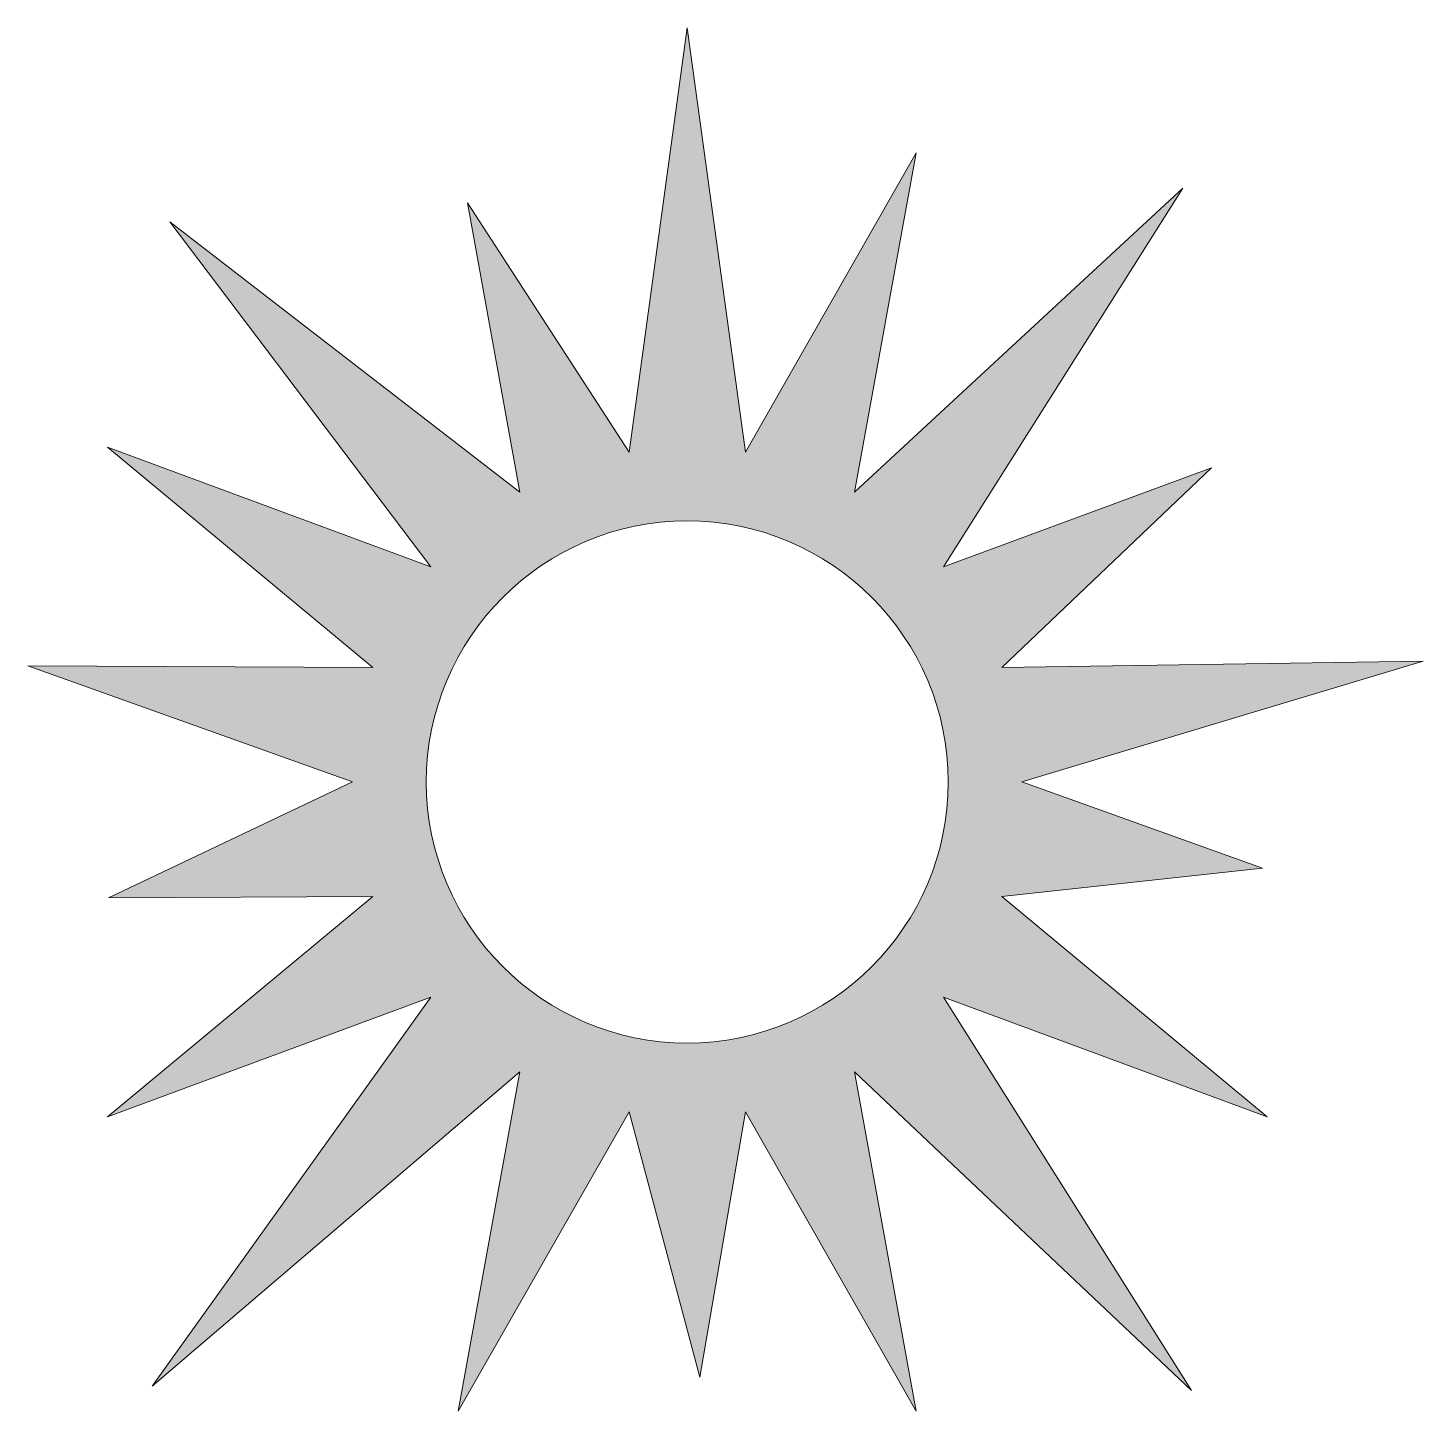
# Model space of a CAD drawing. Header units: inches. Extents: x 0 to 102, y 0 to 101.
import ezdxf

# ---------------------------------------------------------------- set-up
doc = ezdxf.new("R2010")
doc.units = ezdxf.units.IN
doc.header["$MEASUREMENT"] = 0
doc.layers.add('Layer 1', color=7, linetype='Continuous')

msp = doc.modelspace()

# ---------------------------------------------------------------- hatches: boundary and pattern name
at = {"layer": 'Layer 1', "true_color": 0xf6df32}
h = msp.add_hatch(color=2, dxfattribs=at)
h.dxf.hatch_style = 2
h.paths.add_polyline_path([(70.92, 54.15), (86.18, 68.69), (66.68, 61.48), (84.11, 89.06), (60.2, 66.92), (64.69, 91.62), (52.25, 69.82), (48.01, 100.72), (43.78, 69.82), (32, 87.98), (35.82, 66.92), (10.33, 86.61), (29.34, 61.48), (5.79, 70.19), (25.11, 54.15), (0, 54.28), (23.64, 45.81), (5.88, 37.38), (25.11, 37.48), (5.79, 21.43), (29.34, 30.14), (9.05, 1.81), (35.82, 24.7), (31.34, 0), (43.78, 21.8), (48.94, 2.48), (52.25, 21.8), (64.69, 0), (60.2, 24.7), (84.74, 1.5), (66.68, 30.14), (90.24, 21.43), (70.92, 37.48), (89.9, 39.54), (72.39, 45.81), (101.6, 54.61)])
edge = h.paths.add_edge_path()
edge.add_spline(control_points=[(48.01, 26.8), (37.52, 26.8), (29.01, 35.31), (29.01, 45.81), (29.01, 56.31), (37.52, 64.82), (48.01, 64.82), (58.51, 64.82), (67.02, 56.31), (67.02, 45.81), (67.02, 35.31), (58.51, 26.8), (48.01, 26.8)], knot_values=[0, 0, 0, 0, 1, 1, 1, 2, 2, 2, 3, 3, 3, 4, 4, 4, 4], degree=3, periodic=1)

# ---------------------------------------------------------------- linework, layer by layer
at = {"layer": 'Layer 1', "lineweight": 0}
msp.add_lwpolyline([(70.92, 54.15), (86.18, 68.69), (66.68, 61.48), (84.11, 89.06), (60.2, 66.92), (64.69, 91.62), (52.25, 69.82), (48.01, 100.72), (43.78, 69.82), (32, 87.98), (35.82, 66.92), (10.33, 86.61), (29.34, 61.48), (5.79, 70.19), (25.11, 54.15), (0, 54.28), (23.64, 45.81), (5.88, 37.38), (25.11, 37.48), (5.79, 21.43), (29.34, 30.14), (9.05, 1.81), (35.82, 24.7), (31.34, 0), (43.78, 21.8), (48.94, 2.48), (52.25, 21.8), (64.69, 0), (60.2, 24.7), (84.74, 1.5), (66.68, 30.14), (90.24, 21.43), (70.92, 37.48), (89.9, 39.54), (72.39, 45.81), (101.6, 54.61), (70.92, 54.15)], dxfattribs=at)
msp.add_open_spline([(48.01, 26.8), (37.52, 26.8), (29.01, 35.31), (29.01, 45.81), (29.01, 56.31), (37.52, 64.82), (48.01, 64.82), (58.51, 64.82), (67.02, 56.31), (67.02, 45.81), (67.02, 35.31), (58.51, 26.8), (48.01, 26.8)], degree=3, knots=[0, 0, 0, 0, 1, 1, 1, 2, 2, 2, 3, 3, 3, 4, 4, 4, 4], dxfattribs=at)

doc.saveas('drawing.dxf')
